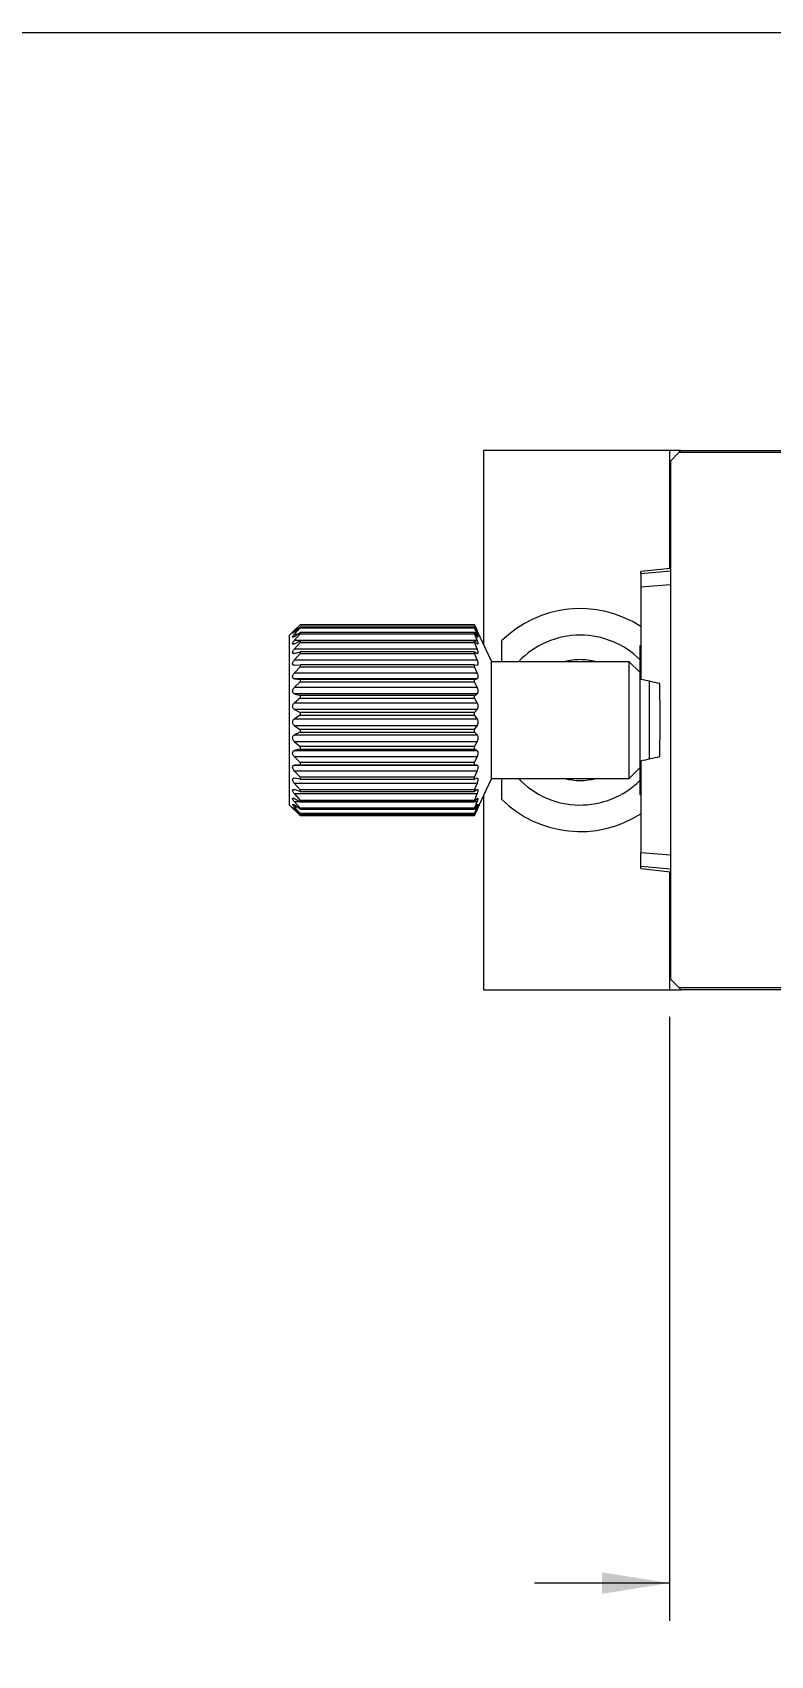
# Model space of a CAD drawing. Header units: millimetres. Extents: x 2 to 278, y 1 to 215.
# Drawn here: x 84.2 to 118.9, y 138.2 to 214.6 of the extents above; entities that cross this region are included whole.
import ezdxf

# ---------------------------------------------------------------- set-up
doc = ezdxf.new("R2010")
doc.units = ezdxf.units.MM
doc.styles.add('SLDTEXTSTYLE0', font='TXT', dxfattribs={"width": 0.75})
doc.dimstyles.new('SLDDIMSTYLE2', dxfattribs={"dimtxt": 2.116667, "dimasz": 3.175, "dimexe": 0, "dimexo": 0.0625, "dimgap": 0.529167, "dimtad": 0, "dimtih": 1, "dimtoh": 1, "dimdec": 1, "dimrnd": 1e-09, "dimzin": 12, "dimdsep": 46, "dimtxsty": 'SLDTEXTSTYLE0', "dimsah": 1, "dimcen": 0.09, "dimadec": 0, "dimazin": 3, "dimtfac": 1, "dimtdec": 1, "dimtmove": 0, "dimatfit": 0, "dimfxl": 1, "dimfrac": 2, "dimtolj": 1, "dimtzin": 12, "dimarcsym": 0})

# ---------------------------------------------------------------- blocks, each defined once
blk = doc.blocks.new('_D_4')
at = {"color": 7, "linetype": 'Continuous', "lineweight": 0}
for p, q in [((114.154, 168.294), (114.154, 139.846)), ((139.654, 168.294), (139.654, 139.846)), ((114.154, 141.624), (107.804, 141.624)), ((123.025, 141.624), (122.382, 141.624)), ((122.382, 141.624), (122.382, 138.261)), ((130.783, 141.624), (131.426, 141.624)), ((131.426, 141.624), (131.426, 138.261)), ((139.654, 141.624), (146.004, 141.624)), ((122.382, 138.261), (123.025, 138.261)), ((131.426, 138.261), (130.783, 138.261))]:
    blk.add_line(p, q, dxfattribs=at)
for points in [[(114.154, 141.624), (110.979, 142.132), (110.979, 141.116)], [(139.654, 141.624), (142.829, 141.116), (142.829, 142.132)]]:
    blk.add_solid(points, dxfattribs=at)
at = {"color": 7, "linetype": 'Continuous', "lineweight": 0, "char_height": 2.1167, "attachment_point": 1, "style": 'SLDTEXTSTYLE0'}
for s, insert in [('25.5mm', (121.522, 144.782)), ('1.00in', (123.025, 140.989))]:
    blk.add_mtext(s, dxfattribs=dict(at, insert=insert))

msp = doc.modelspace()

# ---------------------------------------------------------------- linework, layer by layer
at = {"color": 7, "linetype": 'Continuous', "lineweight": 0}
for p, q in [((1.579, 214.645), (277.989, 214.645)), ((105.404, 194.964), (105.404, 185.836)), ((114.154, 194.964), (105.404, 194.964)), ((114.154, 194.964), (114.154, 189.402)), ((114.704, 194.964), (114.154, 194.964)), ((114.704, 194.964), (114.604, 194.864)), ((114.704, 194.964), (139.104, 194.964)), ((114.604, 194.864), (114.204, 194.464)), ((114.204, 194.464), (114.204, 170.064)), ((139.204, 194.864), (114.604, 194.864)), ((114.204, 189.407), (112.804, 189.26)), ((114.204, 189.273), (112.804, 189.145)), ((112.804, 189.145), (112.804, 189.26)), ((112.804, 189.145), (112.804, 188.519)), ((114.204, 188.632), (112.804, 188.519)), ((112.804, 188.519), (112.804, 184.182)), ((96.501, 186.5), (96.764, 186.757)), ((96.764, 186.748), (96.501, 186.47)), ((96.501, 186.419), (96.764, 186.64)), ((96.764, 186.61), (96.501, 186.312)), ((96.764, 186.757), (96.764, 186.748)), ((104.971, 186.757), (96.764, 186.757)), ((96.764, 186.748), (104.971, 186.748)), ((96.764, 186.64), (96.764, 186.61)), ((104.971, 186.64), (96.764, 186.64)), ((96.764, 186.61), (104.971, 186.61)), ((104.971, 186.748), (104.971, 186.757)), ((104.971, 186.757), (105.094, 186.5)), ((105.094, 186.47), (104.971, 186.748)), ((104.971, 186.61), (104.971, 186.64)), ((104.971, 186.64), (105.094, 186.419)), ((105.094, 186.312), (104.971, 186.61)), ((96.435, 186.435), (96.264, 186.264)), ((96.264, 186.214), (96.264, 186.264)), ((96.264, 186.037), (96.264, 186.214)), ((96.264, 185.739), (96.264, 186.037)), ((96.264, 185.33), (96.264, 185.739)), ((96.501, 186.203), (96.764, 186.383)), ((96.764, 186.331), (96.501, 186.024)), ((96.501, 186.024), (105.094, 186.024)), ((96.501, 185.862), (96.764, 185.994)), ((96.764, 185.922), (96.501, 185.614)), ((96.764, 186.383), (96.764, 186.331)), ((104.971, 186.383), (96.764, 186.383)), ((96.764, 186.331), (104.971, 186.331)), ((96.764, 185.994), (96.764, 185.922)), ((104.971, 185.994), (96.764, 185.994)), ((96.764, 185.922), (104.971, 185.922)), ((104.971, 186.331), (104.971, 186.383)), ((104.971, 186.383), (105.094, 186.203)), ((105.094, 186.024), (104.971, 186.331)), ((104.971, 185.922), (104.971, 185.994)), ((104.971, 185.994), (105.094, 185.862)), ((105.094, 185.614), (104.971, 185.922)), ((105.764, 185.064), (105.124, 186.435)), ((106.254, 185.988), (106.254, 185.014)), ((112.804, 185.764), (112.764, 185.764)), ((112.764, 185.764), (112.764, 180.35)), ((96.264, 184.822), (96.264, 185.33)), ((96.501, 185.614), (105.094, 185.614)), ((96.501, 185.404), (96.764, 185.484)), ((96.764, 185.396), (96.501, 185.097)), ((96.501, 185.097), (105.094, 185.097)), ((96.764, 185.484), (96.764, 185.396)), ((104.971, 185.484), (96.764, 185.484)), ((96.764, 185.396), (104.971, 185.396)), ((104.971, 185.396), (104.971, 185.484)), ((104.971, 185.484), (105.094, 185.404)), ((105.094, 185.097), (104.971, 185.396)), ((105.764, 185.064), (105.764, 179.464)), ((112.264, 185.014), (105.764, 185.014)), ((112.764, 184.514), (112.264, 185.014)), ((112.264, 184.979), (112.264, 185.014)), ((112.264, 179.514), (112.264, 184.979)), ((96.264, 184.232), (96.264, 184.822)), ((96.264, 183.578), (96.264, 184.232)), ((96.501, 184.846), (96.764, 184.871)), ((96.764, 184.768), (96.501, 184.489)), ((96.501, 184.489), (105.094, 184.489)), ((96.764, 184.871), (96.764, 184.768)), ((104.971, 184.871), (96.764, 184.871)), ((96.764, 184.768), (104.971, 184.768)), ((104.971, 184.768), (104.971, 184.871)), ((104.971, 184.871), (105.094, 184.846)), ((105.094, 184.489), (104.971, 184.768)), ((96.264, 182.883), (96.264, 183.578)), ((96.501, 184.204), (96.764, 184.174)), ((105.094, 184.204), (96.501, 184.204)), ((96.764, 184.06), (96.501, 183.81)), ((96.501, 183.81), (105.094, 183.81)), ((96.501, 183.5), (96.764, 183.416)), ((105.094, 183.5), (96.501, 183.5)), ((96.764, 184.174), (96.764, 184.06)), ((104.971, 184.174), (96.764, 184.174)), ((96.764, 184.06), (104.971, 184.06)), ((104.971, 184.174), (105.094, 184.204)), ((104.971, 184.06), (104.971, 184.174)), ((105.094, 183.81), (104.971, 184.06)), ((104.971, 183.416), (105.094, 183.5)), ((113.204, 184.095), (113.204, 180.433)), ((113.704, 183.198), (113.704, 183.979)), ((96.264, 182.167), (96.264, 182.883)), ((96.764, 183.295), (96.501, 183.081)), ((96.501, 183.081), (105.094, 183.081)), ((96.501, 182.757), (96.764, 182.621)), ((105.094, 182.757), (96.501, 182.757)), ((96.764, 183.416), (96.764, 183.295)), ((104.971, 183.416), (96.764, 183.416)), ((96.764, 183.295), (104.971, 183.295)), ((104.971, 183.295), (104.971, 183.416)), ((105.094, 183.081), (104.971, 183.295)), ((104.971, 182.621), (105.094, 182.757)), ((113.704, 183.198), (113.704, 181.33)), ((96.264, 181.455), (96.264, 182.167)), ((96.764, 182.496), (96.501, 182.325)), ((96.501, 182.325), (105.094, 182.325)), ((96.501, 181.998), (96.764, 181.814)), ((105.094, 181.998), (96.501, 181.998)), ((96.764, 182.621), (96.764, 182.496)), ((104.971, 182.621), (96.764, 182.621)), ((96.764, 182.496), (104.971, 182.496)), ((104.971, 182.496), (104.971, 182.621)), ((105.094, 182.325), (104.971, 182.496)), ((104.971, 181.814), (105.094, 181.998)), ((96.264, 180.768), (96.264, 181.455)), ((96.764, 181.69), (96.501, 181.568)), ((96.501, 181.568), (105.094, 181.568)), ((96.501, 181.247), (96.764, 181.022)), ((105.094, 181.247), (96.501, 181.247)), ((96.764, 181.814), (96.764, 181.69)), ((104.971, 181.814), (96.764, 181.814)), ((96.764, 181.69), (104.971, 181.69)), ((104.971, 181.69), (104.971, 181.814)), ((105.094, 181.568), (104.971, 181.69)), ((104.971, 181.022), (105.094, 181.247)), ((113.704, 180.549), (113.704, 181.33)), ((96.264, 180.13), (96.264, 180.768)), ((96.764, 180.902), (96.501, 180.833)), ((96.501, 180.833), (105.094, 180.833)), ((96.501, 180.529), (96.764, 180.27)), ((105.094, 180.529), (96.501, 180.529)), ((96.764, 181.022), (96.764, 180.902)), ((104.971, 181.022), (96.764, 181.022)), ((96.764, 180.902), (104.971, 180.902)), ((104.971, 180.902), (104.971, 181.022)), ((105.094, 180.833), (104.971, 180.902)), ((104.971, 180.27), (105.094, 180.529)), ((96.264, 179.56), (96.264, 180.13)), ((96.764, 180.158), (96.501, 180.143)), ((96.501, 180.143), (105.094, 180.143)), ((96.501, 179.866), (96.764, 179.581)), ((105.094, 179.866), (96.501, 179.866)), ((96.764, 180.27), (96.764, 180.158)), ((104.971, 180.27), (96.764, 180.27)), ((96.764, 180.158), (104.971, 180.158)), ((104.971, 180.158), (104.971, 180.27)), ((105.094, 180.143), (104.971, 180.158)), ((104.971, 179.581), (105.094, 179.866)), ((112.264, 179.514), (112.764, 180.014)), ((112.764, 180.35), (112.764, 178.764)), ((112.804, 180.346), (112.804, 176.009)), ((96.264, 179.077), (96.264, 179.56)), ((96.264, 178.697), (96.264, 179.077)), ((96.764, 179.482), (96.501, 179.522)), ((96.501, 179.281), (96.764, 178.979)), ((105.094, 179.281), (96.501, 179.281)), ((96.764, 178.895), (96.501, 178.99)), ((96.764, 179.581), (96.764, 179.482)), ((104.971, 179.581), (96.764, 179.581)), ((96.764, 179.482), (104.971, 179.482)), ((96.764, 178.979), (96.764, 178.895)), ((104.971, 178.979), (96.764, 178.979)), ((96.764, 178.895), (104.971, 178.895)), ((104.971, 179.482), (104.971, 179.581)), ((105.094, 179.522), (104.971, 179.482)), ((104.971, 178.979), (105.094, 179.281)), ((105.094, 178.99), (104.971, 178.895)), ((104.971, 178.895), (104.971, 178.979)), ((104.995, 177.814), (105.764, 179.464)), ((105.764, 179.514), (112.264, 179.514)), ((106.254, 179.514), (106.254, 178.539)), ((96.264, 178.431), (96.264, 178.697)), ((96.264, 178.288), (96.264, 178.431)), ((96.264, 178.264), (96.264, 178.288)), ((96.264, 178.264), (96.714, 177.814)), ((96.501, 178.792), (96.764, 178.483)), ((105.094, 178.792), (96.501, 178.792)), ((96.764, 178.417), (96.501, 178.562)), ((96.501, 178.414), (96.764, 178.108)), ((105.094, 178.414), (96.501, 178.414)), ((96.764, 178.062), (96.501, 178.253)), ((96.501, 178.16), (96.764, 177.867)), ((96.764, 178.483), (96.764, 178.417)), ((104.971, 178.483), (96.764, 178.483)), ((96.764, 178.417), (104.971, 178.417)), ((96.764, 178.108), (96.764, 178.062)), ((104.971, 178.108), (96.764, 178.108)), ((104.971, 178.483), (105.094, 178.792)), ((105.094, 178.562), (104.971, 178.417)), ((104.971, 178.417), (104.971, 178.483)), ((104.971, 178.108), (105.094, 178.414)), ((105.094, 178.253), (104.971, 178.062)), ((104.971, 177.867), (105.094, 178.16)), ((104.971, 178.062), (104.971, 178.108)), ((105.404, 178.692), (105.404, 169.564)), ((112.764, 178.764), (112.804, 178.764)), ((96.764, 177.842), (96.501, 178.074)), ((96.501, 178.038), (96.764, 177.767)), ((96.764, 177.764), (96.714, 177.814)), ((96.764, 178.062), (104.971, 178.062)), ((96.764, 177.867), (96.764, 177.842)), ((104.971, 177.867), (96.764, 177.867)), ((96.764, 177.842), (104.971, 177.842)), ((96.764, 177.767), (96.764, 177.764)), ((104.971, 177.767), (96.764, 177.767)), ((96.764, 177.764), (104.971, 177.764)), ((105.094, 178.074), (104.971, 177.842)), ((104.971, 177.767), (105.094, 178.038)), ((104.971, 177.842), (104.971, 177.867)), ((104.995, 177.814), (104.971, 177.764)), ((104.971, 177.764), (104.971, 177.767)), ((114.204, 175.896), (112.804, 176.009)), ((112.804, 175.382), (112.804, 176.009)), ((112.804, 175.382), (114.204, 175.255)), ((112.804, 175.268), (112.804, 175.382)), ((112.804, 175.268), (114.204, 175.121)), ((114.154, 175.126), (114.154, 169.564)), ((114.204, 170.064), (114.604, 169.664)), ((105.404, 169.564), (114.154, 169.564)), ((114.154, 169.564), (114.704, 169.564)), ((114.604, 169.664), (139.204, 169.664)), ((114.604, 169.664), (114.704, 169.564)), ((139.104, 169.564), (114.704, 169.564))]:
    msp.add_line(p, q, dxfattribs=at)
at = {"color": 8, "linetype": 'Continuous', "lineweight": 0}
for p, q in [((96.501, 186.47), (96.562, 186.47)), ((96.501, 186.312), (96.66, 186.312)), ((105.02, 186.312), (105.094, 186.312)), ((105.065, 186.47), (105.094, 186.47)), ((96.629, 178.16), (96.501, 178.16)), ((105.094, 178.16), (105.034, 178.16)), ((96.542, 178.038), (96.501, 178.038)), ((105.094, 178.038), (105.075, 178.038))]:
    msp.add_line(p, q, dxfattribs=at)
at = {"color": 7, "linetype": 'Continuous', "lineweight": 0}
for radius, start, end in [(5.25, 57.12165, 134.81031), (4, 90, 136.56746), (4, 45.37207, 90), (2.845, 90, 104.83301), (2.845, 75.16699, 90), (4, 223.43254, 314.62793), (2.845, 255.16699, 284.83301), (5.25, 225.18969, 302.87835)]:
    msp.add_arc((109.954, 182.264), radius, start, end, dxfattribs=at)
for start_param, end_param in [(0.191326, 0.21426), (6.068926, 6.091859)]:
    msp.add_ellipse((-77.595, 182.264), major_axis=(194.855, 0), ratio=0.046295, start_param=start_param, end_param=end_param, dxfattribs=at)
for points, knots in [([(96.501, 186.5), (96.483, 186.482), (96.456, 186.456), (96.44, 186.44), (96.435, 186.435)], [0, 0, 0, 0, 0.703679, 1, 1, 1, 1]), ([(105.124, 186.435), (105.122, 186.441), (105.114, 186.457), (105.102, 186.484), (105.094, 186.5)], [0, 0, 0, 0, 0.376612, 1, 1, 1, 1]), ([(96.501, 186.419), (96.483, 186.404), (96.453, 186.379), (96.424, 186.36), (96.411, 186.356), (96.413, 186.365), (96.428, 186.387), (96.457, 186.423), (96.486, 186.454), (96.501, 186.47)], [0, 0, 0, 0, 0.199126, 0.337971, 0.453762, 0.569932, 0.678582, 0.829277, 1, 1, 1, 1]), ([(96.501, 186.203), (96.483, 186.192), (96.453, 186.172), (96.424, 186.164), (96.411, 186.17), (96.413, 186.187), (96.428, 186.217), (96.457, 186.26), (96.486, 186.294), (96.501, 186.312)], [0, 0, 0, 0, 0.199126, 0.337971, 0.453762, 0.569932, 0.678582, 0.829277, 1, 1, 1, 1]), ([(96.501, 185.862), (96.483, 185.854), (96.453, 185.84), (96.424, 185.843), (96.411, 185.857), (96.413, 185.883), (96.428, 185.921), (96.457, 185.969), (96.486, 186.005), (96.501, 186.024)], [0, 0, 0, 0, 0.199126, 0.337971, 0.453762, 0.569932, 0.678582, 0.829277, 1, 1, 1, 1]), ([(105.094, 186.47), (105.102, 186.452), (105.118, 186.414), (105.133, 186.375), (105.137, 186.356), (105.131, 186.358), (105.116, 186.379), (105.101, 186.405), (105.094, 186.419)], [0, 0, 0, 0, 0.177785, 0.35613, 0.521287, 0.676029, 0.831716, 1, 1, 1, 1]), ([(105.094, 186.312), (105.102, 186.292), (105.118, 186.25), (105.133, 186.201), (105.137, 186.172), (105.131, 186.163), (105.116, 186.172), (105.101, 186.193), (105.094, 186.203)], [0, 0, 0, 0, 0.177785, 0.35613, 0.521287, 0.676029, 0.831716, 1, 1, 1, 1]), ([(105.094, 186.024), (105.102, 186.002), (105.118, 185.959), (105.133, 185.902), (105.137, 185.862), (105.131, 185.842), (105.116, 185.84), (105.101, 185.854), (105.094, 185.862)], [0, 0, 0, 0, 0.177785, 0.35613, 0.521287, 0.676029, 0.831716, 1, 1, 1, 1]), ([(96.501, 185.404), (96.483, 185.4), (96.453, 185.393), (96.424, 185.406), (96.411, 185.43), (96.413, 185.463), (96.428, 185.506), (96.457, 185.559), (96.486, 185.595), (96.501, 185.614)], [0, 0, 0, 0, 0.199126, 0.337971, 0.453762, 0.569932, 0.678582, 0.829277, 1, 1, 1, 1]), ([(96.501, 184.846), (96.483, 184.846), (96.453, 184.846), (96.424, 184.869), (96.411, 184.901), (96.413, 184.94), (96.428, 184.988), (96.457, 185.043), (96.486, 185.079), (96.501, 185.097)], [0, 0, 0, 0, 0.199126, 0.337971, 0.453762, 0.569932, 0.678582, 0.829277, 1, 1, 1, 1]), ([(105.094, 185.614), (105.102, 185.592), (105.118, 185.548), (105.133, 185.485), (105.137, 185.437), (105.131, 185.406), (105.116, 185.393), (105.101, 185.4), (105.094, 185.404)], [0, 0, 0, 0, 0.177785, 0.35613, 0.521287, 0.676029, 0.831716, 1, 1, 1, 1]), ([(105.094, 185.097), (105.102, 185.076), (105.118, 185.032), (105.133, 184.965), (105.137, 184.909), (105.131, 184.87), (105.116, 184.846), (105.101, 184.846), (105.094, 184.846)], [0, 0, 0, 0, 0.177785, 0.35613, 0.521287, 0.676029, 0.831716, 1, 1, 1, 1]), ([(96.501, 184.204), (96.483, 184.208), (96.453, 184.215), (96.424, 184.248), (96.411, 184.287), (96.413, 184.331), (96.428, 184.382), (96.457, 184.438), (96.486, 184.471), (96.501, 184.489)], [0, 0, 0, 0, 0.1991256, 0.3379705, 0.4537621, 0.5699322, 0.6785816, 0.829277, 1, 1, 1, 1]), ([(105.094, 184.489), (105.102, 184.469), (105.118, 184.427), (105.133, 184.358), (105.137, 184.297), (105.131, 184.249), (105.116, 184.215), (105.101, 184.208), (105.094, 184.204)], [0, 0, 0, 0, 0.177785, 0.35613, 0.521287, 0.676029, 0.831716, 1, 1, 1, 1]), ([(96.501, 183.5), (96.483, 183.508), (96.453, 183.522), (96.424, 183.563), (96.411, 183.608), (96.413, 183.655), (96.428, 183.708), (96.457, 183.762), (96.486, 183.793), (96.501, 183.81)], [0, 0, 0, 0, 0.1991256, 0.3379705, 0.4537621, 0.5699322, 0.6785816, 0.829277, 1, 1, 1, 1]), ([(105.094, 183.81), (105.102, 183.791), (105.118, 183.753), (105.133, 183.684), (105.137, 183.619), (105.131, 183.565), (105.116, 183.522), (105.101, 183.508), (105.094, 183.5)], [0, 0, 0, 0, 0.177785, 0.35613, 0.521287, 0.676029, 0.831716, 1, 1, 1, 1]), ([(96.501, 182.757), (96.483, 182.769), (96.453, 182.788), (96.424, 182.837), (96.411, 182.885), (96.413, 182.935), (96.428, 182.987), (96.457, 183.039), (96.486, 183.066), (96.501, 183.081)], [0, 0, 0, 0, 0.1991256, 0.3379705, 0.4537621, 0.5699322, 0.6785816, 0.829277, 1, 1, 1, 1]), ([(105.094, 183.081), (105.102, 183.064), (105.118, 183.03), (105.133, 182.964), (105.137, 182.898), (105.131, 182.839), (105.116, 182.788), (105.101, 182.768), (105.094, 182.757)], [0, 0, 0, 0, 0.177785, 0.35613, 0.521287, 0.676029, 0.831716, 1, 1, 1, 1]), ([(96.501, 181.998), (96.483, 182.013), (96.453, 182.038), (96.424, 182.092), (96.411, 182.143), (96.413, 182.193), (96.428, 182.243), (96.457, 182.291), (96.486, 182.313), (96.501, 182.325)], [0, 0, 0, 0, 0.1991256, 0.3379705, 0.4537621, 0.5699322, 0.6785816, 0.829277, 1, 1, 1, 1]), ([(105.094, 182.325), (105.102, 182.311), (105.118, 182.283), (105.133, 182.222), (105.137, 182.156), (105.131, 182.094), (105.116, 182.038), (105.101, 182.011), (105.094, 181.998)], [0, 0, 0, 0, 0.177785, 0.35613, 0.521287, 0.676029, 0.831716, 1, 1, 1, 1]), ([(96.501, 181.247), (96.483, 181.265), (96.453, 181.295), (96.424, 181.352), (96.411, 181.405), (96.413, 181.453), (96.428, 181.5), (96.457, 181.542), (96.486, 181.559), (96.501, 181.568)], [0, 0, 0, 0, 0.199126, 0.337971, 0.453762, 0.569932, 0.678582, 0.829277, 1, 1, 1, 1]), ([(105.094, 181.568), (105.102, 181.557), (105.118, 181.536), (105.133, 181.481), (105.137, 181.418), (105.131, 181.355), (105.116, 181.295), (105.101, 181.263), (105.094, 181.247)], [0, 0, 0, 0, 0.177785, 0.35613, 0.521287, 0.676029, 0.831716, 1, 1, 1, 1]), ([(96.501, 180.529), (96.483, 180.549), (96.453, 180.583), (96.424, 180.642), (96.411, 180.694), (96.413, 180.74), (96.428, 180.782), (96.457, 180.816), (96.486, 180.827), (96.501, 180.833)], [0, 0, 0, 0, 0.199126, 0.337971, 0.453762, 0.569932, 0.678582, 0.829277, 1, 1, 1, 1]), ([(105.094, 180.833), (105.102, 180.826), (105.118, 180.812), (105.133, 180.765), (105.137, 180.707), (105.131, 180.645), (105.116, 180.583), (105.101, 180.547), (105.094, 180.529)], [0, 0, 0, 0, 0.177785, 0.35613, 0.521287, 0.676029, 0.831716, 1, 1, 1, 1]), ([(96.501, 179.866), (96.483, 179.888), (96.453, 179.924), (96.424, 179.984), (96.411, 180.034), (96.413, 180.075), (96.428, 180.111), (96.457, 180.136), (96.486, 180.141), (96.501, 180.143)], [0, 0, 0, 0, 0.199126, 0.337971, 0.453762, 0.569932, 0.678582, 0.829277, 1, 1, 1, 1]), ([(105.094, 180.143), (105.102, 180.14), (105.118, 180.134), (105.133, 180.097), (105.137, 180.046), (105.131, 179.987), (105.116, 179.924), (105.101, 179.886), (105.094, 179.866)], [0, 0, 0, 0, 0.177785, 0.35613, 0.521287, 0.676029, 0.831716, 1, 1, 1, 1]), ([(96.501, 179.281), (96.483, 179.303), (96.453, 179.342), (96.424, 179.399), (96.411, 179.445), (96.413, 179.481), (96.428, 179.509), (96.457, 179.526), (96.486, 179.524), (96.501, 179.522)], [0, 0, 0, 0, 0.1991256, 0.3379705, 0.4537621, 0.5699322, 0.6785816, 0.829277, 1, 1, 1, 1]), ([(96.501, 178.792), (96.483, 178.814), (96.453, 178.853), (96.424, 178.907), (96.411, 178.947), (96.413, 178.976), (96.428, 178.996), (96.457, 179.003), (96.486, 178.994), (96.501, 178.99)], [0, 0, 0, 0, 0.199126, 0.337971, 0.453762, 0.569932, 0.678582, 0.829277, 1, 1, 1, 1]), ([(105.094, 179.522), (105.102, 179.523), (105.118, 179.525), (105.133, 179.499), (105.137, 179.456), (105.131, 179.402), (105.116, 179.342), (105.101, 179.302), (105.094, 179.281)], [0, 0, 0, 0, 0.177785, 0.35613, 0.521287, 0.676029, 0.831716, 1, 1, 1, 1]), ([(105.094, 178.99), (105.102, 178.994), (105.118, 179.004), (105.133, 178.99), (105.137, 178.957), (105.131, 178.909), (105.116, 178.853), (105.101, 178.812), (105.094, 178.792)], [0, 0, 0, 0, 0.1777852, 0.35613, 0.5212865, 0.6760286, 0.8317156, 1, 1, 1, 1]), ([(96.501, 178.414), (96.483, 178.436), (96.453, 178.473), (96.424, 178.522), (96.411, 178.556), (96.413, 178.577), (96.428, 178.588), (96.457, 178.584), (96.486, 178.57), (96.501, 178.562)], [0, 0, 0, 0, 0.199126, 0.337971, 0.453762, 0.569932, 0.678582, 0.829277, 1, 1, 1, 1]), ([(96.501, 178.16), (96.483, 178.181), (96.453, 178.216), (96.424, 178.258), (96.411, 178.284), (96.413, 178.297), (96.428, 178.298), (96.457, 178.284), (96.486, 178.264), (96.501, 178.253)], [0, 0, 0, 0, 0.199126, 0.337971, 0.453762, 0.569932, 0.678582, 0.829277, 1, 1, 1, 1]), ([(96.501, 178.038), (96.483, 178.056), (96.453, 178.088), (96.424, 178.122), (96.411, 178.139), (96.413, 178.144), (96.428, 178.135), (96.457, 178.112), (96.486, 178.087), (96.501, 178.074)], [0, 0, 0, 0, 0.199126, 0.337971, 0.453762, 0.569932, 0.678582, 0.829277, 1, 1, 1, 1]), ([(105.094, 178.562), (105.102, 178.571), (105.118, 178.588), (105.133, 178.586), (105.137, 178.564), (105.131, 178.524), (105.116, 178.473), (105.101, 178.434), (105.094, 178.414)], [0, 0, 0, 0, 0.177785, 0.35613, 0.521287, 0.676029, 0.831716, 1, 1, 1, 1]), ([(105.094, 178.253), (105.102, 178.265), (105.118, 178.29), (105.133, 178.3), (105.137, 178.289), (105.131, 178.26), (105.116, 178.216), (105.101, 178.179), (105.094, 178.16)], [0, 0, 0, 0, 0.177785, 0.35613, 0.521287, 0.676029, 0.831716, 1, 1, 1, 1]), ([(105.094, 178.074), (105.102, 178.089), (105.118, 178.119), (105.133, 178.142), (105.137, 178.143), (105.131, 178.124), (105.116, 178.088), (105.101, 178.055), (105.094, 178.038)], [0, 0, 0, 0, 0.177785, 0.35613, 0.521287, 0.676029, 0.831716, 1, 1, 1, 1])]:
    msp.add_open_spline(points, degree=3, knots=knots, dxfattribs=at)

# ---------------------------------------------------------------- dimensions: what is measured, and where the dimension line sits
dim = msp.add_linear_dim(base=(139.654, 141.624), p1=(114.154, 169.564), p2=(139.654, 169.564), dimstyle='SLDDIMSTYLE2', dxfattribs=at)
dim.commit()
dim.dimension.update_dxf_attribs({"geometry": '_D_4', "text_midpoint": (126.904, 141.624), "dimtype": 160})

doc.saveas('drawing.dxf')
